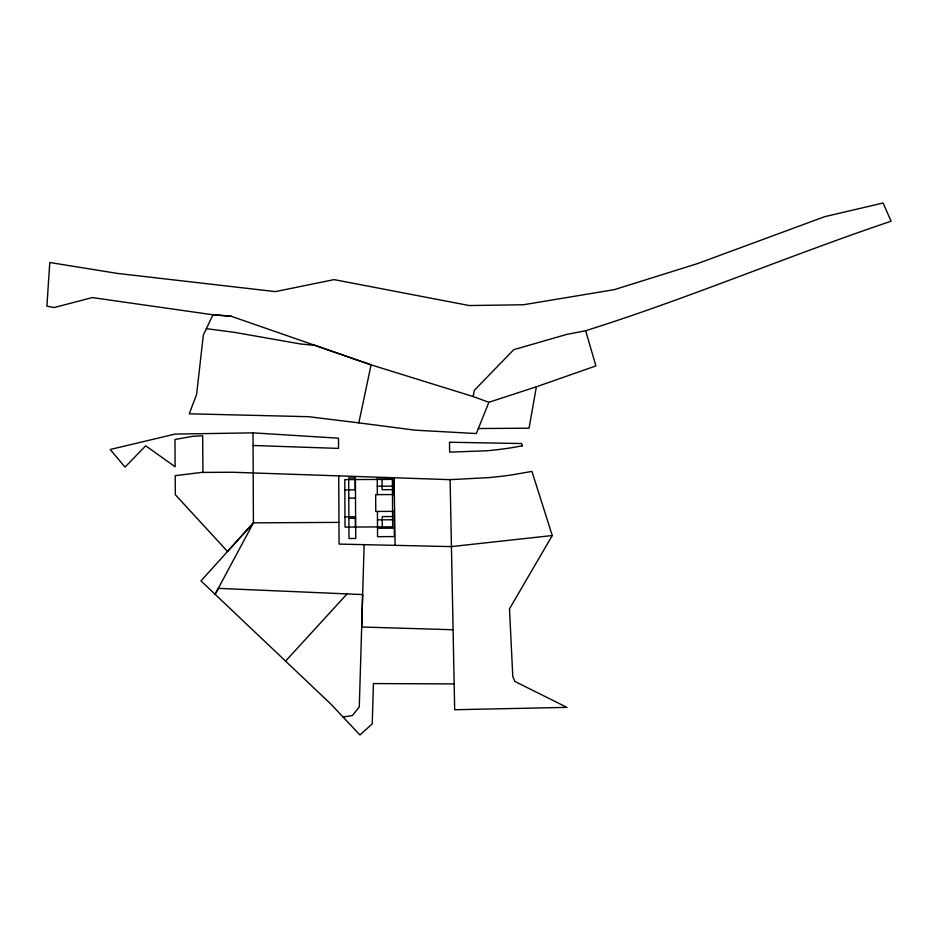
<?xml version="1.0" encoding="UTF-8"?>
<svg xmlns="http://www.w3.org/2000/svg" width="938" height="938" viewBox="0 0 938 938"><rect width="100%" height="100%" fill="white"/><g stroke="black" fill="none" stroke-linecap="round" stroke-linejoin="round"><path stroke-width="1.41" d="M364.155 544.661L361.669 627.006L452.984 629.75M536.372 386.784L488.886 402.285L473.139 396.54L474.382 390.278L513.766 349.663L566.47 334.479L585.664 330.727L595.9 365.914L536.372 386.784L529.044 428.197L478.333 428.537M231.029 316.223L212.996 314.781L203.347 335.007L196.617 394.359L189.253 413.799L308.567 416.695L358.832 422.862L371.085 364.859L231.018 316.2L212.996 314.793L92.276 297.581L54.041 307.57L46.9 306.151L49.784 262.499L117.426 273.415L275.385 291.612L334.092 279.618L469.223 305.542L523.357 304.768L614.331 289.643L697.227 263.707L824.643 216.69L883.092 203.007L891.1 221.204C788.565 255.746 688.891 298.249 585.664 330.727M488.886 402.285L476.328 433.555L414.995 430.167L358.832 422.862M338.958 522.384L253.412 522.853L215.119 594.282L218.308 588.361L362.654 594.575L359.289 706.877L352.418 715.553L343.074 717.031L330.668 703.887L200.967 580.892L253.412 522.853L253.014 432.864L174.96 434.095L110.227 449.501L125.024 467.101L145.707 445.808L175.125 466.761L174.96 439.488L192.583 436.334L202.702 435.76L202.913 472.412M552.259 535.528L509.486 608.856L512.793 676.521L514.927 681.492L566.927 707.369L454.672 709.738L450.111 479.658L488.909 477.594A387.335 387.335 0 0 0 512.558 474.792L531.94 471.392L552.259 535.528L451.225 546.62L339.075 544.087L338.712 475.883M253.412 522.853L227.535 551.485L175.336 494.713L175.195 475.672L201.6 472.412L232.472 472.248L450.111 479.658M285.668 661.009L347.095 593.906M395.121 545.353L394.054 477.735L377.24 477.817L377.334 494.631M377.287 486.224L394.101 486.142M344.832 489.906L355.197 489.847L355.139 479.564M392.459 489.648L382.094 489.706L382.047 479.412M348.784 498.148L355.514 498.113M344.985 516.815L355.338 516.756L355.396 527.039M392.6 516.557L382.247 516.604L382.294 526.898M348.889 518.327L355.619 518.292M377.463 519.851L394.288 519.769M377.51 528.258L394.323 528.176M454.121 683.908L373.441 683.568L372.234 723.866L359.958 734.993L343.074 717.031M253.072 445.48L338.559 448.411L338.501 438.187L253.014 432.864M206.372 328.652L234.418 332.345L300.735 344.012L314.793 345.325L371.085 364.859L473.139 396.54M394.054 477.735L394.148 494.549L375.669 494.643L375.763 511.456L394.241 511.362L394.37 536.583L377.557 536.677L377.428 511.445M522.407 445.831L512.969 447.496A363.158 363.158 0 0 1 486.564 450.791L449.654 452.128L449.49 442.232L521.446 443.545L522.407 445.831M355.396 477.934L348.678 477.97L348.995 538.506L355.725 538.471L355.396 477.934M392.401 479.365L344.785 479.611L345.032 527.097L392.659 526.839L392.401 479.365"/></g></svg>
